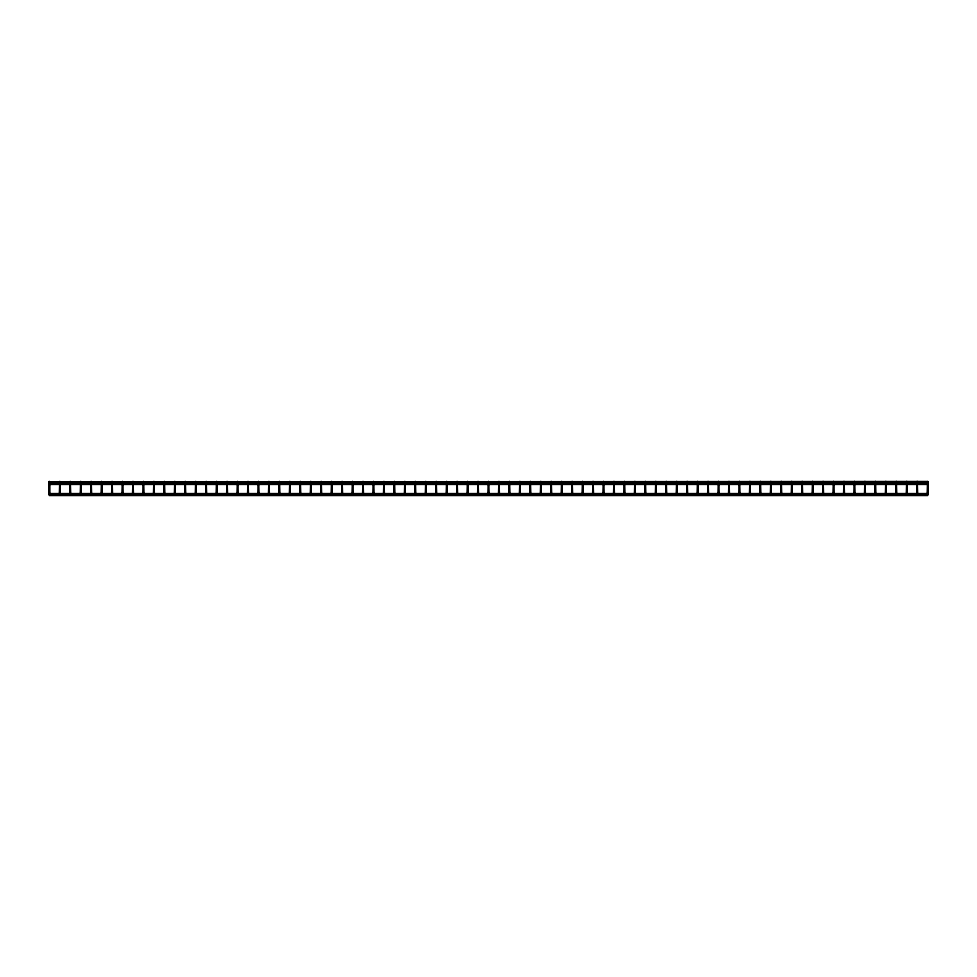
<?xml version="1.0" encoding="UTF-8"?>
<svg xmlns="http://www.w3.org/2000/svg" width="977" height="977" viewBox="0 0 977 977"><rect width="100%" height="100%" fill="white"/><g stroke="black" fill="none" stroke-linecap="round" stroke-linejoin="round"><path stroke-width="1.47" d="M48.85 481.966L927.661 481.478L928.15 494.545L48.85 494.545L48.85 481.966L928.15 481.966M927.173 494.545L927.661 481.478L927.661 495.522L49.338 495.522L49.338 481.478L49.338 482.455M59.304 494.545L59.792 481.478L60.281 494.545M60.281 481.966L59.304 481.966M69.758 494.545L70.259 481.478L70.747 494.545M70.747 481.966L69.758 481.966M80.224 494.545L80.712 481.478L81.201 494.545M81.201 481.966L80.224 481.966M90.678 494.545L91.166 481.478L91.655 494.545M91.655 481.966L90.678 481.966M101.132 494.545L101.62 481.478L102.109 494.545M102.109 481.966L101.132 481.966M111.586 494.545L112.074 481.478L112.563 494.545M112.563 481.966L111.586 481.966M122.04 494.545L122.528 481.478L123.029 494.545M123.029 481.966L122.04 481.966M132.493 494.545L132.994 481.478L133.483 494.545M133.483 481.966L132.493 481.966M142.96 494.545L143.448 481.478L143.937 494.545M143.937 481.966L142.96 481.966M153.413 494.545L153.902 481.478L154.39 494.545M154.39 481.966L153.413 481.966M163.867 494.545L164.356 481.478L164.844 494.545M164.844 481.966L163.867 481.966M174.321 494.545L174.81 481.478L175.31 494.545M175.31 481.966L174.321 481.966M184.775 494.545L185.276 481.478L185.764 494.545M185.764 481.966L184.775 481.966M195.241 494.545L195.73 481.478L196.218 494.545M196.218 481.966L195.241 481.966M205.695 494.545L206.184 481.478L206.672 494.545M206.672 481.966L205.695 481.966M216.149 494.545L216.638 481.478L217.126 494.545M217.126 481.966L216.149 481.966M226.603 494.545L227.091 481.478L227.58 494.545M227.58 481.966L226.603 481.966M237.057 494.545L237.558 481.478L238.046 494.545M238.046 481.966L237.057 481.966M247.523 494.545L248.011 481.478L248.5 494.545M248.5 481.966L247.523 481.966M257.977 494.545L258.465 481.478L258.954 494.545M258.954 481.966L257.977 481.966M268.431 494.545L268.919 481.478L269.408 494.545M269.408 481.966L268.431 481.966M278.885 494.545L279.373 481.478L279.862 494.545M279.862 481.966L278.885 481.966M289.339 494.545L289.827 481.478L290.328 494.545M290.328 481.966L289.339 481.966M299.792 494.545L300.293 481.478L300.782 494.545M300.782 481.966L299.792 481.966M310.259 494.545L310.747 481.478L311.236 494.545M311.236 481.966L310.259 481.966M320.712 494.545L321.201 481.478L321.689 494.545M321.689 481.966L320.712 481.966M331.166 494.545L331.655 481.478L332.143 494.545M332.143 481.966L331.166 481.966M341.62 494.545L342.109 481.478L342.609 494.545M342.609 481.966L341.62 481.966M352.074 494.545L352.575 481.478L353.063 494.545M353.063 481.966L352.074 481.966M362.54 494.545L363.029 481.478L363.517 494.545M363.517 481.966L362.54 481.966M372.994 494.545L373.483 481.478L373.971 494.545M373.971 481.966L372.994 481.966M383.448 494.545L383.937 481.478L384.425 494.545M384.425 481.966L383.448 481.966M393.902 494.545L394.39 481.478L394.879 494.545M394.879 481.966L393.902 481.966M404.356 494.545L404.857 481.478L405.345 494.545M405.345 481.966L404.356 481.966M414.822 494.545L415.31 481.478L415.799 494.545M415.799 481.966L414.822 481.966M425.276 494.545L425.764 481.478L426.253 494.545M426.253 481.966L425.276 481.966M435.73 494.545L436.218 481.478L436.707 494.545M436.707 481.966L435.73 481.966M446.184 494.545L446.672 481.478L447.161 494.545M447.161 481.966L446.184 481.966M456.638 494.545L457.126 481.478L457.627 494.545M457.627 481.966L456.638 481.966M467.091 494.545L467.592 481.478L468.081 494.545M468.081 481.966L467.091 481.966M477.558 494.545L478.046 481.478L478.535 494.545M478.535 481.966L477.558 481.966M488.012 494.545L488.5 481.478L488.988 494.545M498.465 494.545L498.954 481.478L499.442 494.545M499.442 481.966L498.465 481.966M508.919 494.545L509.408 481.478L509.909 494.545M509.909 481.966L508.919 481.966M519.373 494.545L519.874 481.478L520.362 494.545M520.362 481.966L519.373 481.966M529.839 494.545L530.328 481.478L530.816 494.545M530.816 481.966L529.839 481.966M540.293 494.545L540.782 481.478L541.27 494.545M541.27 481.966L540.293 481.966M550.747 494.545L551.236 481.478L551.724 494.545M551.724 481.966L550.747 481.966M561.201 494.545L561.69 481.478L562.178 494.545M562.178 481.966L561.201 481.966M571.655 494.545L572.143 481.478L572.644 494.545M572.644 481.966L571.655 481.966M582.121 494.545L582.61 481.478L583.098 494.545M583.098 481.966L582.121 481.966M592.575 494.545L593.063 481.478L593.552 494.545M593.552 481.966L592.575 481.966M603.029 494.545L603.517 481.478L604.006 494.545M604.006 481.966L603.029 481.966M613.483 494.545L613.971 481.478L614.46 494.545M614.46 481.966L613.483 481.966M623.937 494.545L624.425 481.478L624.926 494.545M624.926 481.966L623.937 481.966M634.391 494.545L634.891 481.478L635.38 494.545M635.38 481.966L634.391 481.966M644.857 494.545L645.345 481.478L645.834 494.545M645.834 481.966L644.857 481.966M655.311 494.545L655.799 481.478L656.288 494.545M656.288 481.966L655.311 481.966M665.764 494.545L666.253 481.478L666.741 494.545M666.741 481.966L665.764 481.966M676.218 494.545L676.707 481.478L677.208 494.545M677.208 481.966L676.218 481.966M686.672 494.545L687.173 481.478L687.661 494.545M687.661 481.966L686.672 481.966M697.138 494.545L697.627 481.478L698.115 494.545M698.115 481.966L697.138 481.966M707.592 494.545L708.081 481.478L708.569 494.545M708.569 481.966L707.592 481.966M718.046 494.545L718.535 481.478L719.023 494.545M719.023 481.966L718.046 481.966M728.5 494.545L728.989 481.478L729.477 494.545M729.477 481.966L728.5 481.966M738.954 494.545L739.442 481.478L739.943 494.545M739.943 481.966L738.954 481.966M749.42 494.545L749.909 481.478L750.397 494.545M750.397 481.966L749.42 481.966M759.874 494.545L760.362 481.478L760.851 494.545M760.851 481.966L759.874 481.966M770.328 494.545L770.816 481.478L771.305 494.545M771.305 481.966L770.328 481.966M780.782 494.545L781.27 481.478L781.759 494.545M781.759 481.966L780.782 481.966M791.236 494.545L791.724 481.478L792.225 494.545M792.225 481.966L791.236 481.966M801.69 494.545L802.19 481.478L802.679 494.545M802.679 481.966L801.69 481.966M812.156 494.545L812.644 481.478L813.133 494.545M813.133 481.966L812.156 481.966M822.61 494.545L823.098 481.478L823.587 494.545M823.587 481.966L822.61 481.966M833.063 494.545L833.552 481.478L834.04 494.545M834.04 481.966L833.063 481.966M843.517 494.545L844.006 481.478L844.507 494.545M844.507 481.966L843.517 481.966M853.971 494.545L854.472 481.478L854.96 494.545M854.96 481.966L853.971 481.966M864.437 494.545L864.926 481.478L865.414 494.545M865.414 481.966L864.437 481.966M874.891 494.545L875.38 481.478L875.868 494.545M875.868 481.966L874.891 481.966M885.345 494.545L885.834 481.478L886.322 494.545M886.322 481.966L885.345 481.966M895.799 494.545L896.288 481.478L896.776 494.545M896.776 481.966L895.799 481.966M906.253 494.545L906.741 481.478L907.242 494.545M907.242 481.966L906.253 481.966M916.719 494.545L917.208 481.478L917.696 494.545M917.696 481.966L916.719 481.966M49.338 483.432L927.661 483.432M49.338 484.421L927.661 484.421M49.338 493.568L927.661 493.568M917.208 481.478L917.208 494.545M906.741 481.478L906.741 494.545M896.288 481.478L896.288 494.545M885.834 481.478L885.834 494.545M875.38 481.478L875.38 494.545M864.926 481.478L864.926 494.545M854.472 481.478L854.472 494.545M844.006 481.478L844.006 494.545M833.552 481.478L833.552 494.545M823.098 481.478L823.098 494.545M812.644 481.478L812.644 494.545M802.19 481.478L802.19 494.545M791.724 481.478L791.724 494.545M781.27 481.478L781.27 494.545M770.816 481.478L770.816 494.545M760.362 481.478L760.362 494.545M749.909 481.478L749.909 494.545M739.442 481.478L739.442 494.545M728.989 481.478L728.989 494.545M718.535 481.478L718.535 494.545M708.081 481.478L708.081 494.545M697.627 481.478L697.627 494.545M687.173 481.478L687.173 494.545M676.707 481.478L676.707 494.545M666.253 481.478L666.253 494.545M655.799 481.478L655.799 494.545M645.345 481.478L645.345 494.545M634.891 481.478L634.891 494.545M624.425 481.478L624.425 494.545M613.971 481.478L613.971 494.545M603.517 481.478L603.517 494.545M593.063 481.478L593.063 494.545M582.61 481.478L582.61 494.545M572.143 481.478L572.143 494.545M561.69 481.478L561.69 494.545M551.236 481.478L551.236 494.545M540.782 481.478L540.782 494.545M530.328 481.478L530.328 494.545M519.874 481.478L519.874 494.545M509.408 481.478L509.408 494.545M498.954 481.478L498.954 494.545M488.5 481.478L488.5 494.545M478.046 481.478L478.046 494.545M467.592 481.478L467.592 494.545M457.126 481.478L457.126 494.545M446.672 481.478L446.672 494.545M436.218 481.478L436.218 494.545M425.764 481.478L425.764 494.545M415.31 481.478L415.31 494.545M404.857 481.478L404.857 494.545M394.39 481.478L394.39 494.545M383.937 481.478L383.937 494.545M373.483 481.478L373.483 494.545M363.029 481.478L363.029 494.545M352.575 481.478L352.575 494.545M342.109 481.478L342.109 494.545M331.655 481.478L331.655 494.545M321.201 481.478L321.201 494.545M310.747 481.478L310.747 494.545M300.293 481.478L300.293 494.545M289.827 481.478L289.827 494.545M279.373 481.478L279.373 494.545M268.919 481.478L268.919 494.545M258.465 481.478L258.465 494.545M248.011 481.478L248.011 494.545M237.558 481.478L237.558 494.545M227.091 481.478L227.091 494.545M216.638 481.478L216.638 494.545M206.184 481.478L206.184 494.545M195.73 481.478L195.73 494.545M185.276 481.478L185.276 494.545M174.81 481.478L174.81 494.545M164.356 481.478L164.356 494.545M153.902 481.478L153.902 494.545M143.448 481.478L143.448 494.545M132.994 481.478L132.994 494.545M122.528 481.478L122.528 494.545M112.074 481.478L112.074 494.545M101.62 481.478L101.62 494.545M91.166 481.478L91.166 494.545M80.712 481.478L80.712 494.545M70.259 481.478L70.259 494.545M59.792 481.478L59.792 494.545M49.827 481.966L49.827 494.545"/></g></svg>
